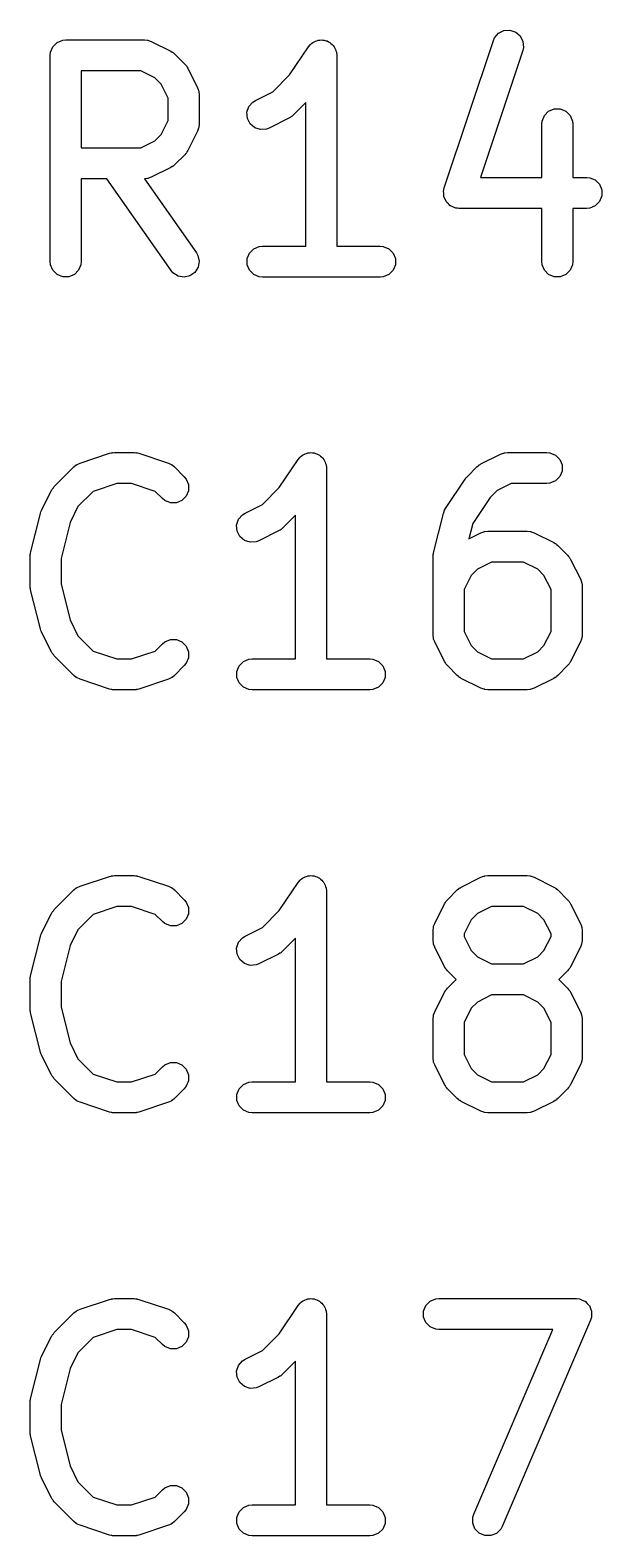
# Model space of a CAD drawing. Extents: x -0.8 to 79.7, y -28.9 to 1.9.
# Drawn here: x 69.91 to 72.68, y -28.03 to -20.73 of the extents above; entities that cross this region are included whole.
import ezdxf

# ---------------------------------------------------------------- set-up
doc = ezdxf.new("R2010")
doc.units = 0
doc.layers.add('BLACK', color=7, linetype='CONTINUOUS')

msp = doc.modelspace()

# ---------------------------------------------------------------- linework, layer by layer
at = {"layer": 'BLACK', "linetype": 'CONTINUOUS'}
for p, q in [((70.023354, -20.813151), (70.044046, -20.792459)), ((70.044046, -20.792459), (70.071082, -20.78126)), ((70.071082, -20.78126), (70.085714, -20.779819)), ((70.085714, -20.779819), (70.466666, -20.779819)), ((70.466666, -20.779819), (70.481298, -20.78126)), ((70.481298, -20.78126), (70.483787, -20.782291)), ((70.483787, -20.782291), (70.486475, -20.782482)), ((70.486475, -20.782482), (70.500207, -20.787737)), ((70.500207, -20.787737), (70.595445, -20.835356)), ((71.27689, -20.797709), (71.282141, -20.792459)), ((71.282141, -20.792459), (71.28893, -20.789646)), ((71.28893, -20.789646), (71.295036, -20.785558)), ((71.295036, -20.785558), (71.302316, -20.784101)), ((71.302316, -20.784101), (71.309177, -20.78126)), ((71.309177, -20.78126), (71.316525, -20.78126)), ((71.316525, -20.78126), (71.32373, -20.779819)), ((71.32373, -20.779819), (71.331014, -20.78126)), ((71.331014, -20.78126), (71.338441, -20.78126)), ((71.338441, -20.78126), (71.345229, -20.784072)), ((71.345229, -20.784072), (71.352438, -20.785498)), ((71.352438, -20.785498), (71.358617, -20.789617)), ((71.358617, -20.789617), (71.365477, -20.792459)), ((71.365477, -20.792459), (71.37067, -20.797652)), ((71.919325, -21.497768), (72.15742, -20.783483)), ((72.15742, -20.783483), (72.163414, -20.770058)), ((72.163414, -20.770058), (72.182588, -20.747951)), ((72.182588, -20.747951), (72.208761, -20.734864)), ((72.208761, -20.734864), (72.237951, -20.732789)), ((72.237951, -20.732789), (72.265713, -20.742043)), ((72.265713, -20.742043), (72.287821, -20.761217)), ((72.287821, -20.761217), (72.300907, -20.787391)), ((72.300907, -20.787391), (72.302982, -20.816581)), ((70.010714, -20.854819), (70.012155, -20.840187)), ((70.010714, -21.854819), (70.010714, -20.854819)), ((70.012155, -20.840187), (70.023354, -20.813151)), ((70.595445, -20.835356), (70.601744, -20.83932)), ((70.601744, -20.83932), (70.603572, -20.840078)), ((70.603572, -20.840078), (70.605628, -20.841766)), ((70.605628, -20.841766), (70.607888, -20.843188)), ((70.607888, -20.843188), (70.609187, -20.844686)), ((70.609187, -20.844686), (70.614937, -20.849405)), ((70.614937, -20.849405), (70.662556, -20.897024)), ((71.170285, -20.949896), (71.261405, -20.813216)), ((71.261405, -20.813216), (71.261439, -20.813173)), ((71.261439, -20.813173), (71.261449, -20.813151)), ((71.261449, -20.813151), (71.2615, -20.813099)), ((71.2615, -20.813099), (71.270721, -20.801841)), ((71.270721, -20.801841), (71.27689, -20.797709)), ((71.37067, -20.797652), (71.376787, -20.80173)), ((71.376787, -20.80173), (71.38092, -20.807902)), ((71.38092, -20.807902), (71.386169, -20.813151)), ((71.386169, -20.813151), (71.38898, -20.819938)), ((71.38898, -20.819938), (71.39307, -20.826045)), ((71.39307, -20.826045), (71.394526, -20.833326)), ((71.394526, -20.833326), (71.397368, -20.840187)), ((71.397368, -20.840187), (71.398793, -20.854663)), ((71.398793, -20.854663), (71.398809, -20.85474)), ((71.398809, -20.85474), (71.398803, -20.854766)), ((71.398803, -20.854766), (71.398809, -20.854819)), ((71.398809, -20.854819), (71.398809, -21.779819)), ((72.299722, -20.830918), (72.094533, -21.446485)), ((72.302982, -20.816581), (72.299722, -20.830918)), ((70.448961, -20.929819), (70.160714, -20.929819)), ((70.160714, -20.929819), (70.160714, -21.303628)), ((70.517477, -20.964077), (70.448961, -20.929819)), ((70.662556, -20.897024), (70.667274, -20.902773)), ((70.667274, -20.902773), (70.668773, -20.904073)), ((70.668773, -20.904073), (70.670194, -20.906332)), ((70.670194, -20.906332), (70.671883, -20.908389)), ((70.671883, -20.908389), (70.67264, -20.910216)), ((70.67264, -20.910216), (70.676605, -20.916516)), ((70.676605, -20.916516), (70.724224, -21.011754)), ((70.547884, -20.994484), (70.517477, -20.964077)), ((70.582142, -21.063), (70.547884, -20.994484)), ((70.724224, -21.011754), (70.729479, -21.025485)), ((71.088906, -21.031275), (71.170285, -20.949896)), ((70.582142, -21.170447), (70.582142, -21.063)), ((70.729479, -21.025485), (70.72967, -21.028174)), ((70.72967, -21.028174), (70.730701, -21.030663)), ((70.730701, -21.030663), (70.732142, -21.045295)), ((70.732142, -21.045295), (70.732142, -21.188152)), ((70.972938, -21.103391), (70.992111, -21.081283)), ((70.992111, -21.081283), (71.004554, -21.073451)), ((71.004554, -21.073451), (71.088906, -21.031275)), ((71.248809, -21.083504), (71.186366, -21.145947)), ((71.248809, -21.779819), (71.248809, -21.083504)), ((70.963684, -21.131152), (70.972938, -21.103391)), ((70.965758, -21.160342), (70.963684, -21.131152)), ((70.978845, -21.186517), (70.965758, -21.160342)), ((71.166874, -21.159996), (71.071636, -21.207615)), ((71.173173, -21.156031), (71.166874, -21.159996)), ((71.175001, -21.155274), (71.173173, -21.156031)), ((71.177057, -21.153585), (71.175001, -21.155274)), ((71.179317, -21.152164), (71.177057, -21.153585)), ((71.180616, -21.150665), (71.179317, -21.152164)), ((71.186366, -21.145947), (71.180616, -21.150665)), ((72.393107, -21.17352), (72.404306, -21.146484)), ((72.404306, -21.146484), (72.424998, -21.125792)), ((72.424998, -21.125792), (72.452034, -21.114593)), ((72.452034, -21.114593), (72.481298, -21.114593)), ((72.481298, -21.114593), (72.508334, -21.125792)), ((72.508334, -21.125792), (72.529026, -21.146484)), ((72.529026, -21.146484), (72.540225, -21.17352)), ((70.547884, -21.238963), (70.582142, -21.170447)), ((70.724224, -21.221693), (70.676605, -21.316931)), ((70.729479, -21.207962), (70.724224, -21.221693)), ((70.72967, -21.205272), (70.729479, -21.207962)), ((70.730701, -21.202784), (70.72967, -21.205272)), ((70.732142, -21.188152), (70.730701, -21.202784)), ((71.000953, -21.20569), (70.978845, -21.186517)), ((71.028714, -21.214944), (71.000953, -21.20569)), ((71.057904, -21.21287), (71.028714, -21.214944)), ((71.071636, -21.207615), (71.057904, -21.21287)), ((72.391666, -21.188152), (72.393107, -21.17352)), ((72.391666, -21.446485), (72.391666, -21.188152)), ((72.540225, -21.17352), (72.541666, -21.188152)), ((72.541666, -21.188152), (72.541666, -21.446485)), ((70.160714, -21.303628), (70.448961, -21.303628)), ((70.448961, -21.303628), (70.517477, -21.26937)), ((70.517477, -21.26937), (70.547884, -21.238963)), ((70.662556, -21.336423), (70.614937, -21.384042)), ((70.667274, -21.330673), (70.662556, -21.336423)), ((70.668773, -21.329374), (70.667274, -21.330673)), ((70.670194, -21.327114), (70.668773, -21.329374)), ((70.671883, -21.325058), (70.670194, -21.327114)), ((70.67264, -21.32323), (70.671883, -21.325058)), ((70.676605, -21.316931), (70.67264, -21.32323)), ((70.481298, -21.452187), (70.467781, -21.453518)), ((70.483787, -21.451155), (70.481298, -21.452187)), ((70.486475, -21.450965), (70.483787, -21.451155)), ((70.500207, -21.44571), (70.486475, -21.450965)), ((70.595445, -21.398091), (70.500207, -21.44571)), ((70.601744, -21.394126), (70.595445, -21.398091)), ((70.603572, -21.393369), (70.601744, -21.394126)), ((70.605628, -21.39168), (70.603572, -21.393369)), ((70.607888, -21.390259), (70.605628, -21.39168)), ((70.609187, -21.38876), (70.607888, -21.390259)), ((70.614937, -21.384042), (70.609187, -21.38876)), ((72.094533, -21.446485), (72.391666, -21.446485)), ((72.541666, -21.446485), (72.609523, -21.446485)), ((72.609523, -21.446485), (72.624155, -21.447926)), ((72.624155, -21.447926), (72.651191, -21.459125)), ((70.28476, -21.453628), (70.160714, -21.453628)), ((70.160714, -21.453628), (70.160714, -21.854819)), ((70.5957, -21.897829), (70.28476, -21.453628)), ((70.467781, -21.453518), (70.718585, -21.81181)), ((71.916065, -21.512105), (71.916917, -21.508358)), ((71.916917, -21.52409), (71.916065, -21.512105)), ((71.916917, -21.506853), (71.917675, -21.505021)), ((71.916917, -21.508358), (71.916917, -21.506853)), ((71.916917, -21.536117), (71.916917, -21.52409)), ((71.917675, -21.505021), (71.919325, -21.497768)), ((72.651191, -21.459125), (72.671883, -21.479817)), ((72.671883, -21.479817), (72.683082, -21.506853)), ((72.683082, -21.506853), (72.683082, -21.536117)), ((71.917949, -21.538608), (71.916917, -21.536117)), ((71.91814, -21.541295), (71.917949, -21.538608)), ((71.923514, -21.552044), (71.91814, -21.541295)), ((71.928116, -21.563153), (71.923514, -21.552044)), ((71.930021, -21.565058), (71.928116, -21.563153)), ((71.931226, -21.567468), (71.930021, -21.565058)), ((71.940308, -21.575345), (71.931226, -21.567468)), ((71.948808, -21.583845), (71.940308, -21.575345)), ((71.951296, -21.584875), (71.948808, -21.583845)), ((71.953333, -21.586642), (71.951296, -21.584875)), ((71.964736, -21.590443), (71.953333, -21.586642)), ((71.975844, -21.595044), (71.964736, -21.590443)), ((71.97967, -21.59542), (71.975844, -21.595044)), ((71.981096, -21.595896), (71.97967, -21.59542)), ((71.98307, -21.595755), (71.981096, -21.595896)), ((71.990476, -21.596485), (71.98307, -21.595755)), ((72.391666, -21.596485), (71.990476, -21.596485)), ((72.391666, -21.854819), (72.391666, -21.596485)), ((72.609523, -21.596485), (72.541666, -21.596485)), ((72.541666, -21.596485), (72.541666, -21.854819)), ((72.624155, -21.595044), (72.609523, -21.596485)), ((72.651191, -21.583845), (72.624155, -21.595044)), ((72.671883, -21.563153), (72.651191, -21.583845)), ((72.683082, -21.536117), (72.671883, -21.563153)), ((70.718585, -21.81181), (70.725795, -21.824623)), ((70.964536, -21.840187), (70.975735, -21.813151)), ((70.975735, -21.813151), (70.996427, -21.792459)), ((70.996427, -21.792459), (71.023463, -21.78126)), ((71.023463, -21.78126), (71.038095, -21.779819)), ((71.038095, -21.779819), (71.248809, -21.779819)), ((71.398809, -21.779819), (71.609523, -21.779819)), ((71.609523, -21.779819), (71.624155, -21.78126)), ((71.624155, -21.78126), (71.651191, -21.792459)), ((71.651191, -21.792459), (71.671883, -21.813151)), ((71.671883, -21.813151), (71.683082, -21.840187)), ((70.012155, -21.869451), (70.010714, -21.854819)), ((70.023354, -21.896487), (70.012155, -21.869451)), ((70.159273, -21.869451), (70.148074, -21.896487)), ((70.160714, -21.854819), (70.159273, -21.869451)), ((70.727039, -21.882012), (70.711312, -21.90669)), ((70.725795, -21.824623), (70.732124, -21.853194)), ((70.732124, -21.853194), (70.727039, -21.882012)), ((70.964536, -21.869451), (70.964536, -21.840187)), ((70.975735, -21.896487), (70.964536, -21.869451)), ((71.683082, -21.869451), (71.671883, -21.896487)), ((71.683082, -21.840187), (71.683082, -21.869451)), ((72.393107, -21.869451), (72.391666, -21.854819)), ((72.404306, -21.896487), (72.393107, -21.869451)), ((72.540225, -21.869451), (72.529026, -21.896487)), ((72.541666, -21.854819), (72.540225, -21.869451)), ((70.044046, -21.917179), (70.023354, -21.896487)), ((70.071082, -21.928378), (70.044046, -21.917179)), ((70.100346, -21.928378), (70.071082, -21.928378)), ((70.127382, -21.917179), (70.100346, -21.928378)), ((70.148074, -21.896487), (70.127382, -21.917179)), ((70.605271, -21.908989), (70.5957, -21.897829)), ((70.62995, -21.924716), (70.605271, -21.908989)), ((70.658767, -21.929802), (70.62995, -21.924716)), ((70.687338, -21.923472), (70.658767, -21.929802)), ((70.711312, -21.90669), (70.687338, -21.923472)), ((70.996427, -21.917179), (70.975735, -21.896487)), ((71.023463, -21.928378), (70.996427, -21.917179)), ((71.038095, -21.929819), (71.023463, -21.928378)), ((71.609523, -21.929819), (71.038095, -21.929819)), ((71.624155, -21.928378), (71.609523, -21.929819)), ((71.651191, -21.917179), (71.624155, -21.928378)), ((71.671883, -21.896487), (71.651191, -21.917179)), ((72.424998, -21.917179), (72.404306, -21.896487)), ((72.452034, -21.928378), (72.424998, -21.917179)), ((72.481298, -21.928378), (72.452034, -21.928378)), ((72.508334, -21.917179), (72.481298, -21.928378)), ((72.529026, -21.896487), (72.508334, -21.917179)), ((70.136903, -22.840077), (70.139393, -22.839045)), ((70.139393, -22.839045), (70.141428, -22.837281)), ((70.141428, -22.837281), (70.154854, -22.831287)), ((70.154854, -22.831287), (70.29771, -22.783668)), ((70.29771, -22.783668), (70.304965, -22.782018)), ((70.304965, -22.782018), (70.306796, -22.78126)), ((70.306796, -22.78126), (70.309449, -22.780998)), ((70.309449, -22.780998), (70.312047, -22.780408)), ((70.312047, -22.780408), (70.314021, -22.780548)), ((70.314021, -22.780548), (70.321428, -22.779819)), ((70.321428, -22.779819), (70.416666, -22.779819)), ((70.416666, -22.779819), (70.424071, -22.780548)), ((70.424071, -22.780548), (70.426046, -22.780408)), ((70.426046, -22.780408), (70.428643, -22.780998)), ((70.428643, -22.780998), (70.431298, -22.78126)), ((70.431298, -22.78126), (70.433129, -22.782018)), ((70.433129, -22.782018), (70.440383, -22.783668)), ((70.440383, -22.783668), (70.58324, -22.831287)), ((70.58324, -22.831287), (70.596665, -22.837281)), ((70.596665, -22.837281), (70.5987, -22.839046)), ((70.5987, -22.839046), (70.601191, -22.840078)), ((71.120285, -22.949896), (71.211405, -22.813216)), ((71.211405, -22.813216), (71.211439, -22.813173)), ((71.211439, -22.813173), (71.211449, -22.813151)), ((71.211449, -22.813151), (71.2115, -22.813099)), ((71.2115, -22.813099), (71.220721, -22.801841)), ((71.220721, -22.801841), (71.22689, -22.797709)), ((71.22689, -22.797709), (71.232141, -22.792459)), ((71.232141, -22.792459), (71.23893, -22.789646)), ((71.23893, -22.789646), (71.245036, -22.785558)), ((71.245036, -22.785558), (71.252316, -22.784101)), ((71.252316, -22.784101), (71.259177, -22.78126)), ((71.259177, -22.78126), (71.266525, -22.78126)), ((71.266525, -22.78126), (71.27373, -22.779819)), ((71.27373, -22.779819), (71.281014, -22.78126)), ((71.281014, -22.78126), (71.288441, -22.78126)), ((71.288441, -22.78126), (71.295229, -22.784072)), ((71.295229, -22.784072), (71.302438, -22.785498)), ((71.302438, -22.785498), (71.308617, -22.789617)), ((71.308617, -22.789617), (71.315477, -22.792459)), ((71.315477, -22.792459), (71.32067, -22.797652)), ((71.32067, -22.797652), (71.326787, -22.80173)), ((71.326787, -22.80173), (71.33092, -22.807902)), ((71.33092, -22.807902), (71.336169, -22.813151)), ((71.336169, -22.813151), (71.33898, -22.819938)), ((71.33898, -22.819938), (71.34307, -22.826045)), ((71.34307, -22.826045), (71.344526, -22.833326)), ((71.344526, -22.833326), (71.347368, -22.840187)), ((72.089284, -22.840078), (72.091111, -22.83932)), ((72.091111, -22.83932), (72.097411, -22.835356)), ((72.097411, -22.835356), (72.192649, -22.787737)), ((72.192649, -22.787737), (72.20638, -22.782482)), ((72.20638, -22.782482), (72.209069, -22.78229)), ((72.209069, -22.78229), (72.211558, -22.78126)), ((72.211558, -22.78126), (72.22619, -22.779819)), ((72.22619, -22.779819), (72.416666, -22.779819)), ((72.416666, -22.779819), (72.431298, -22.78126)), ((72.431298, -22.78126), (72.458334, -22.792459)), ((72.458334, -22.792459), (72.479026, -22.813151)), ((72.479026, -22.813151), (72.490225, -22.840187)), ((70.0303, -22.944643), (70.125538, -22.849405)), ((70.125538, -22.849405), (70.136903, -22.840077)), ((70.601191, -22.840078), (70.612556, -22.849405)), ((70.612556, -22.849405), (70.660175, -22.897024)), ((70.660175, -22.897024), (70.669502, -22.908389)), ((70.669502, -22.908389), (70.680701, -22.935425)), ((71.347368, -22.840187), (71.348793, -22.854663)), ((71.348793, -22.854663), (71.348809, -22.85474)), ((71.348809, -22.85474), (71.348803, -22.854766)), ((71.348803, -22.854766), (71.348809, -22.854819)), ((71.348809, -22.854819), (71.348809, -23.779819)), ((71.925691, -23.051311), (72.020929, -22.908454)), ((72.020929, -22.908454), (72.020963, -22.908411)), ((72.020963, -22.908411), (72.020973, -22.908389)), ((72.020973, -22.908389), (72.025461, -22.90292)), ((72.025461, -22.90292), (72.030245, -22.897079)), ((72.030245, -22.897079), (72.030266, -22.897064)), ((72.030266, -22.897064), (72.0303, -22.897024)), ((72.0303, -22.897024), (72.077919, -22.849405)), ((72.077919, -22.849405), (72.083668, -22.844686)), ((72.083668, -22.844686), (72.084968, -22.843188)), ((72.084968, -22.843188), (72.087227, -22.841766)), ((72.087227, -22.841766), (72.089284, -22.840078)), ((72.479026, -22.896487), (72.458334, -22.917179)), ((72.490225, -22.869451), (72.479026, -22.896487)), ((72.490225, -22.840187), (72.490225, -22.869451)), ((69.968632, -23.059373), (70.016251, -22.964135)), ((70.016251, -22.964135), (70.020215, -22.957835)), ((70.020215, -22.957835), (70.020973, -22.956008)), ((70.020973, -22.956008), (70.022661, -22.953951)), ((70.022661, -22.953951), (70.024083, -22.951692)), ((70.024083, -22.951692), (70.025581, -22.950392)), ((70.025581, -22.950392), (70.0303, -22.944643)), ((70.219085, -22.96799), (70.144972, -23.042103)), ((70.333598, -22.929819), (70.219085, -22.96799)), ((70.404496, -22.929819), (70.333598, -22.929819)), ((70.519009, -22.96799), (70.404496, -22.929819)), ((70.554109, -23.00309), (70.519009, -22.96799)), ((70.680701, -22.964688), (70.669502, -22.991724)), ((70.680701, -22.935425), (70.680701, -22.964688)), ((71.038906, -23.031275), (71.120285, -22.949896)), ((72.175379, -22.964077), (72.141617, -22.997838)), ((72.243895, -22.929819), (72.175379, -22.964077)), ((72.416666, -22.929819), (72.243895, -22.929819)), ((72.431298, -22.928378), (72.416666, -22.929819)), ((72.458334, -22.917179), (72.431298, -22.928378)), ((70.144972, -23.042103), (70.106478, -23.11909)), ((70.565474, -23.012417), (70.554109, -23.00309)), ((70.59251, -23.023616), (70.565474, -23.012417)), ((70.621773, -23.023616), (70.59251, -23.023616)), ((70.648809, -23.012417), (70.621773, -23.023616)), ((70.669502, -22.991724), (70.648809, -23.012417)), ((70.954554, -23.073451), (71.038906, -23.031275)), ((71.921384, -23.059389), (71.925691, -23.051311)), ((72.141617, -22.997838), (72.057705, -23.123707)), ((69.915334, -23.2652), (69.962953, -23.074724)), ((69.962953, -23.074724), (69.963338, -23.073644)), ((69.963338, -23.073644), (69.963377, -23.073105)), ((69.963377, -23.073105), (69.965714, -23.066997)), ((69.965714, -23.066997), (69.9679, -23.060878)), ((69.9679, -23.060878), (69.968222, -23.060442)), ((69.968222, -23.060442), (69.968632, -23.059373)), ((70.106478, -23.11909), (70.063095, -23.292624)), ((70.913684, -23.131152), (70.922938, -23.103391)), ((70.915758, -23.160342), (70.913684, -23.131152)), ((70.922938, -23.103391), (70.942111, -23.081283)), ((70.942111, -23.081283), (70.954554, -23.073451)), ((71.198809, -23.083504), (71.136366, -23.145947)), ((71.198809, -23.779819), (71.198809, -23.083504)), ((71.867715, -23.2652), (71.915334, -23.074724)), ((71.915334, -23.074724), (71.918414, -23.066101)), ((71.918414, -23.066101), (71.918774, -23.064285)), ((71.918774, -23.064285), (71.919652, -23.062637)), ((71.919652, -23.062637), (71.920281, -23.060878)), ((71.920281, -23.060878), (71.921384, -23.059389)), ((72.057705, -23.123707), (72.039181, -23.197804)), ((70.928845, -23.186517), (70.915758, -23.160342)), ((70.950953, -23.20569), (70.928845, -23.186517)), ((71.116874, -23.159996), (71.021636, -23.207615)), ((71.123173, -23.156031), (71.116874, -23.159996)), ((71.125001, -23.155274), (71.123173, -23.156031)), ((71.127057, -23.153585), (71.125001, -23.155274)), ((71.129317, -23.152164), (71.127057, -23.153585)), ((71.130616, -23.150665), (71.129317, -23.152164)), ((71.136366, -23.145947), (71.130616, -23.150665)), ((72.039181, -23.197804), (72.097411, -23.168689)), ((72.097411, -23.168689), (72.111142, -23.163434)), ((72.111142, -23.163434), (72.113831, -23.163242)), ((72.113831, -23.163242), (72.11632, -23.162212)), ((72.11632, -23.162212), (72.130952, -23.160771)), ((72.130952, -23.160771), (72.321428, -23.160771)), ((72.321428, -23.160771), (72.33606, -23.162212)), ((72.33606, -23.162212), (72.338549, -23.163243)), ((72.338549, -23.163243), (72.341237, -23.163434)), ((72.341237, -23.163434), (72.354969, -23.168689)), ((72.354969, -23.168689), (72.450207, -23.216308)), ((69.913184, -23.279744), (69.913993, -23.27427)), ((69.913993, -23.27427), (69.914536, -23.268758)), ((69.914536, -23.268758), (69.914958, -23.267736)), ((69.914958, -23.267736), (69.915334, -23.2652)), ((70.978714, -23.214944), (70.950953, -23.20569)), ((71.007904, -23.21287), (70.978714, -23.214944)), ((71.021636, -23.207615), (71.007904, -23.21287)), ((71.865565, -23.279744), (71.866374, -23.27427)), ((71.866374, -23.27427), (71.866917, -23.268758)), ((71.866917, -23.268758), (71.867339, -23.267736)), ((71.867339, -23.267736), (71.867715, -23.2652)), ((72.450207, -23.216308), (72.456506, -23.220272)), ((72.456506, -23.220272), (72.458334, -23.22103)), ((72.458334, -23.22103), (72.46039, -23.222718)), ((72.46039, -23.222718), (72.46265, -23.22414)), ((72.46265, -23.22414), (72.463949, -23.225638)), ((72.463949, -23.225638), (72.469699, -23.230357)), ((72.469699, -23.230357), (72.517318, -23.277976)), ((69.913095, -23.28339), (69.913346, -23.280836)), ((69.913095, -23.426247), (69.913095, -23.28339)), ((69.913346, -23.280836), (69.913184, -23.279744)), ((70.063095, -23.292624), (70.063095, -23.417013)), ((71.865476, -23.28339), (71.865727, -23.280836)), ((71.865476, -23.664342), (71.865476, -23.28339)), ((71.865727, -23.280836), (71.865565, -23.279744)), ((72.080141, -23.345029), (72.049734, -23.375436)), ((72.148657, -23.310771), (72.080141, -23.345029)), ((72.303723, -23.310771), (72.148657, -23.310771)), ((72.372239, -23.345029), (72.303723, -23.310771)), ((72.402646, -23.375436), (72.372239, -23.345029)), ((72.517318, -23.277976), (72.522036, -23.283725)), ((72.522036, -23.283725), (72.523535, -23.285025)), ((72.523535, -23.285025), (72.524956, -23.287284)), ((72.524956, -23.287284), (72.526645, -23.289341)), ((72.526645, -23.289341), (72.527402, -23.291168)), ((72.527402, -23.291168), (72.531367, -23.297468)), ((72.531367, -23.297468), (72.578986, -23.392706)), ((70.063095, -23.417013), (70.106478, -23.590547)), ((72.049734, -23.375436), (72.015476, -23.443952)), ((72.436904, -23.443952), (72.402646, -23.375436)), ((72.578986, -23.392706), (72.584241, -23.406437)), ((72.584241, -23.406437), (72.584432, -23.409126)), ((72.584432, -23.409126), (72.585463, -23.411615)), ((72.585463, -23.411615), (72.586904, -23.426247)), ((69.913346, -23.4288), (69.913095, -23.426247)), ((69.913184, -23.429893), (69.913346, -23.4288)), ((69.913993, -23.435366), (69.913184, -23.429893)), ((69.914536, -23.440879), (69.913993, -23.435366)), ((69.914958, -23.4419), (69.914536, -23.440879)), ((69.915334, -23.444437), (69.914958, -23.4419)), ((69.962953, -23.634913), (69.915334, -23.444437)), ((72.015476, -23.443952), (72.015476, -23.646637)), ((72.436904, -23.646637), (72.436904, -23.443952)), ((72.586904, -23.426247), (72.586904, -23.664342)), ((69.963338, -23.635992), (69.962953, -23.634913)), ((69.963377, -23.636532), (69.963338, -23.635992)), ((69.965704, -23.642613), (69.963377, -23.636532)), ((70.106478, -23.590547), (70.144972, -23.667534)), ((69.9679, -23.648759), (69.965704, -23.642613)), ((69.968222, -23.649194), (69.9679, -23.648759)), ((69.968632, -23.650264), (69.968222, -23.649194)), ((70.016251, -23.745502), (69.968632, -23.650264)), ((70.144972, -23.667534), (70.219085, -23.741648)), ((70.519009, -23.741647), (70.554108, -23.706548)), ((70.554108, -23.706548), (70.565474, -23.69722)), ((70.565474, -23.69722), (70.59251, -23.686021)), ((70.59251, -23.686021), (70.621773, -23.686021)), ((70.621773, -23.686021), (70.648809, -23.697219)), ((70.648809, -23.697219), (70.669502, -23.717912)), ((71.866917, -23.678974), (71.865476, -23.664342)), ((71.867948, -23.681463), (71.866917, -23.678974)), ((71.868139, -23.684151), (71.867948, -23.681463)), ((71.873394, -23.697883), (71.868139, -23.684151)), ((71.921013, -23.793121), (71.873394, -23.697883)), ((72.015476, -23.646637), (72.049734, -23.715153)), ((72.049734, -23.715153), (72.080141, -23.745561)), ((72.372238, -23.745561), (72.402645, -23.715153)), ((72.402645, -23.715153), (72.436904, -23.646637)), ((72.578986, -23.697883), (72.531367, -23.793121)), ((72.584241, -23.684152), (72.578986, -23.697883)), ((72.584432, -23.681462), (72.584241, -23.684152)), ((72.585463, -23.678974), (72.584432, -23.681462)), ((72.586904, -23.664342), (72.585463, -23.678974)), ((70.020214, -23.751798), (70.016251, -23.745502)), ((70.020972, -23.753628), (70.020214, -23.751798)), ((70.022661, -23.755686), (70.020972, -23.753628)), ((70.024083, -23.757945), (70.022661, -23.755686)), ((70.025581, -23.759244), (70.024083, -23.757945)), ((70.0303, -23.764994), (70.025581, -23.759244)), ((70.125538, -23.860233), (70.0303, -23.764994)), ((70.219085, -23.741648), (70.333598, -23.779819)), ((70.333598, -23.779819), (70.404496, -23.779819)), ((70.404496, -23.779819), (70.519009, -23.741647)), ((70.669502, -23.717912), (70.680701, -23.744948)), ((70.680701, -23.774211), (70.669503, -23.801247)), ((70.680701, -23.744948), (70.680701, -23.774211)), ((70.946427, -23.792459), (70.973463, -23.78126)), ((70.973463, -23.78126), (70.988095, -23.779819)), ((70.988095, -23.779819), (71.198809, -23.779819)), ((71.348809, -23.779819), (71.559523, -23.779819)), ((71.559523, -23.779819), (71.574155, -23.78126)), ((71.574155, -23.78126), (71.601191, -23.792459)), ((72.080141, -23.745561), (72.148657, -23.779819)), ((72.148657, -23.779819), (72.303723, -23.779819)), ((72.303723, -23.779819), (72.372238, -23.745561)), ((70.136903, -23.869561), (70.125538, -23.860233)), ((70.612557, -23.860232), (70.601191, -23.86956)), ((70.660175, -23.812613), (70.612557, -23.860232)), ((70.669503, -23.801247), (70.660175, -23.812613)), ((70.914536, -23.840187), (70.925735, -23.813151)), ((70.914536, -23.869451), (70.914536, -23.840187)), ((70.925735, -23.813151), (70.946427, -23.792459)), ((71.601191, -23.792459), (71.621883, -23.813151)), ((71.621883, -23.813151), (71.633082, -23.840187)), ((71.633082, -23.840187), (71.633082, -23.869451)), ((71.924976, -23.799417), (71.921013, -23.793121)), ((71.925734, -23.801247), (71.924976, -23.799417)), ((71.927423, -23.803305), (71.925734, -23.801247)), ((71.928845, -23.805564), (71.927423, -23.803305)), ((71.930343, -23.806863), (71.928845, -23.805564)), ((71.935061, -23.812612), (71.930343, -23.806863)), ((71.98268, -23.860232), (71.935061, -23.812612)), ((71.988429, -23.86495), (71.98268, -23.860232)), ((72.4697, -23.860232), (72.46395, -23.86495)), ((72.517318, -23.812613), (72.4697, -23.860232)), ((72.522036, -23.806863), (72.517318, -23.812613)), ((72.523535, -23.805564), (72.522036, -23.806863)), ((72.524956, -23.803305), (72.523535, -23.805564)), ((72.526646, -23.801247), (72.524956, -23.803305)), ((72.527403, -23.799417), (72.526646, -23.801247)), ((72.531367, -23.793121), (72.527403, -23.799417)), ((70.139393, -23.870592), (70.136903, -23.869561)), ((70.141428, -23.872357), (70.139393, -23.870592)), ((70.154854, -23.878351), (70.141428, -23.872357)), ((70.29771, -23.92597), (70.154854, -23.878351)), ((70.304965, -23.927619), (70.29771, -23.92597)), ((70.306796, -23.928378), (70.304965, -23.927619)), ((70.309449, -23.928639), (70.306796, -23.928378)), ((70.312047, -23.92923), (70.309449, -23.928639)), ((70.314021, -23.929089), (70.312047, -23.92923)), ((70.321428, -23.929819), (70.314021, -23.929089)), ((70.416666, -23.929819), (70.321428, -23.929819)), ((70.424071, -23.929089), (70.416666, -23.929819)), ((70.426046, -23.92923), (70.424071, -23.929089)), ((70.428643, -23.928639), (70.426046, -23.92923)), ((70.431298, -23.928378), (70.428643, -23.928639)), ((70.433129, -23.927619), (70.431298, -23.928378)), ((70.440383, -23.92597), (70.433129, -23.927619)), ((70.58324, -23.878351), (70.440383, -23.92597)), ((70.596665, -23.872357), (70.58324, -23.878351)), ((70.5987, -23.870591), (70.596665, -23.872357)), ((70.601191, -23.86956), (70.5987, -23.870591)), ((70.925735, -23.896487), (70.914536, -23.869451)), ((70.946427, -23.917179), (70.925735, -23.896487)), ((70.973463, -23.928378), (70.946427, -23.917179)), ((70.988095, -23.929819), (70.973463, -23.928378)), ((71.559523, -23.929819), (70.988095, -23.929819)), ((71.574155, -23.928378), (71.559523, -23.929819)), ((71.601191, -23.917179), (71.574155, -23.928378)), ((71.621883, -23.896487), (71.601191, -23.917179)), ((71.633082, -23.869451), (71.621883, -23.896487)), ((71.98973, -23.86645), (71.988429, -23.86495)), ((71.991989, -23.867872), (71.98973, -23.86645)), ((71.994046, -23.86956), (71.991989, -23.867872)), ((71.995873, -23.870317), (71.994046, -23.86956)), ((72.002173, -23.874282), (71.995873, -23.870317)), ((72.097411, -23.921901), (72.002173, -23.874282)), ((72.111142, -23.927156), (72.097411, -23.921901)), ((72.113831, -23.927347), (72.111142, -23.927156)), ((72.11632, -23.928378), (72.113831, -23.927347)), ((72.130952, -23.929819), (72.11632, -23.928378)), ((72.321428, -23.929819), (72.130952, -23.929819)), ((72.33606, -23.928378), (72.321428, -23.929819)), ((72.338549, -23.927346), (72.33606, -23.928378)), ((72.341237, -23.927156), (72.338549, -23.927346)), ((72.354969, -23.921901), (72.341237, -23.927156)), ((72.450207, -23.874282), (72.354969, -23.921901)), ((72.456506, -23.870317), (72.450207, -23.874282)), ((72.458334, -23.86956), (72.456506, -23.870317)), ((72.46039, -23.867872), (72.458334, -23.86956)), ((72.46265, -23.86645), (72.46039, -23.867872)), ((72.46395, -23.86495), (72.46265, -23.86645)), ((70.141428, -24.887281), (70.154854, -24.881287)), ((70.154854, -24.881287), (70.29771, -24.833668)), ((70.29771, -24.833668), (70.304965, -24.832018)), ((70.304965, -24.832018), (70.306796, -24.83126)), ((70.306796, -24.83126), (70.309449, -24.830998)), ((70.309449, -24.830998), (70.312047, -24.830408)), ((70.312047, -24.830408), (70.314021, -24.830548)), ((70.314021, -24.830548), (70.321428, -24.829819)), ((70.321428, -24.829819), (70.416666, -24.829819)), ((70.416666, -24.829819), (70.424071, -24.830548)), ((70.424071, -24.830548), (70.426046, -24.830408)), ((70.426046, -24.830408), (70.428643, -24.830998)), ((70.428643, -24.830998), (70.431298, -24.83126)), ((70.431298, -24.83126), (70.433129, -24.832018)), ((70.433129, -24.832018), (70.440383, -24.833668)), ((70.440383, -24.833668), (70.58324, -24.881287)), ((70.58324, -24.881287), (70.596665, -24.887281)), ((71.120285, -24.999896), (71.211405, -24.863216)), ((71.211405, -24.863216), (71.211439, -24.863173)), ((71.211439, -24.863173), (71.211449, -24.863151)), ((71.211449, -24.863151), (71.2115, -24.863099)), ((71.2115, -24.863099), (71.220721, -24.851841)), ((71.220721, -24.851841), (71.22689, -24.847709)), ((71.22689, -24.847709), (71.232141, -24.842459)), ((71.232141, -24.842459), (71.23893, -24.839646)), ((71.23893, -24.839646), (71.245036, -24.835558)), ((71.245036, -24.835558), (71.252316, -24.834101)), ((71.252316, -24.834101), (71.259177, -24.83126)), ((71.259177, -24.83126), (71.266525, -24.83126)), ((71.266525, -24.83126), (71.27373, -24.829819)), ((71.27373, -24.829819), (71.281014, -24.83126)), ((71.281014, -24.83126), (71.288441, -24.83126)), ((71.288441, -24.83126), (71.295229, -24.834072)), ((71.295229, -24.834072), (71.302438, -24.835498)), ((71.302438, -24.835498), (71.308617, -24.839617)), ((71.308617, -24.839617), (71.315477, -24.842459)), ((71.315477, -24.842459), (71.32067, -24.847652)), ((71.32067, -24.847652), (71.326787, -24.85173)), ((71.326787, -24.85173), (71.33092, -24.857902)), ((71.33092, -24.857902), (71.336169, -24.863151)), ((71.336169, -24.863151), (71.33898, -24.869938)), ((71.33898, -24.869938), (71.34307, -24.876045)), ((71.34307, -24.876045), (71.344526, -24.883326)), ((72.002173, -24.885356), (72.097411, -24.837737)), ((72.097411, -24.837737), (72.111142, -24.832482)), ((72.111142, -24.832482), (72.113831, -24.83229)), ((72.113831, -24.83229), (72.11632, -24.83126)), ((72.11632, -24.83126), (72.130952, -24.829819)), ((72.130952, -24.829819), (72.321428, -24.829819)), ((72.321428, -24.829819), (72.33606, -24.83126)), ((72.33606, -24.83126), (72.338549, -24.832291)), ((72.338549, -24.832291), (72.341237, -24.832482)), ((72.341237, -24.832482), (72.354969, -24.837737)), ((72.354969, -24.837737), (72.450207, -24.885356)), ((70.0303, -24.994643), (70.125538, -24.899405)), ((70.125538, -24.899405), (70.136903, -24.890077)), ((70.136903, -24.890077), (70.139393, -24.889045)), ((70.139393, -24.889045), (70.141428, -24.887281)), ((70.596665, -24.887281), (70.5987, -24.889046)), ((70.5987, -24.889046), (70.601191, -24.890078)), ((70.601191, -24.890078), (70.612556, -24.899405)), ((70.612556, -24.899405), (70.660175, -24.947024)), ((70.660175, -24.947024), (70.669502, -24.958389)), ((71.344526, -24.883326), (71.347368, -24.890187)), ((71.347368, -24.890187), (71.348793, -24.904663)), ((71.348793, -24.904663), (71.348809, -24.90474)), ((71.348809, -24.90474), (71.348803, -24.904766)), ((71.348803, -24.904766), (71.348809, -24.904819)), ((71.348809, -24.904819), (71.348809, -25.829819)), ((71.927423, -24.956332), (71.928845, -24.954073)), ((71.928845, -24.954073), (71.930343, -24.952773)), ((71.930343, -24.952773), (71.935062, -24.947024)), ((71.935062, -24.947024), (71.982681, -24.899405)), ((71.982681, -24.899405), (71.98843, -24.894686)), ((71.98843, -24.894686), (71.98973, -24.893188)), ((71.98973, -24.893188), (71.991989, -24.891766)), ((71.991989, -24.891766), (71.994046, -24.890078)), ((71.994046, -24.890078), (71.995873, -24.88932)), ((71.995873, -24.88932), (72.002173, -24.885356)), ((72.450207, -24.885356), (72.456506, -24.88932)), ((72.456506, -24.88932), (72.458334, -24.890078)), ((72.458334, -24.890078), (72.46039, -24.891766)), ((72.46039, -24.891766), (72.46265, -24.893188)), ((72.46265, -24.893188), (72.463949, -24.894686)), ((72.463949, -24.894686), (72.469699, -24.899405)), ((72.469699, -24.899405), (72.517318, -24.947024)), ((72.517318, -24.947024), (72.522036, -24.952773)), ((72.522036, -24.952773), (72.523535, -24.954073)), ((72.523535, -24.954073), (72.524956, -24.956332)), ((69.968632, -25.109373), (70.016251, -25.014135)), ((70.016251, -25.014135), (70.020215, -25.007835)), ((70.020215, -25.007835), (70.020973, -25.006008)), ((70.020973, -25.006008), (70.022661, -25.003951)), ((70.022661, -25.003951), (70.024083, -25.001692)), ((70.024083, -25.001692), (70.025581, -25.000392)), ((70.025581, -25.000392), (70.0303, -24.994643)), ((70.219085, -25.01799), (70.144972, -25.092103)), ((70.333598, -24.979819), (70.219085, -25.01799)), ((70.404496, -24.979819), (70.333598, -24.979819)), ((70.519009, -25.01799), (70.404496, -24.979819)), ((70.554109, -25.05309), (70.519009, -25.01799)), ((70.669502, -24.958389), (70.680701, -24.985425)), ((70.680701, -25.014688), (70.669502, -25.041724)), ((70.680701, -24.985425), (70.680701, -25.014688)), ((71.038906, -25.081275), (71.120285, -24.999896)), ((71.873394, -25.061754), (71.921013, -24.966516)), ((71.921013, -24.966516), (71.924977, -24.960216)), ((71.924977, -24.960216), (71.925735, -24.958389)), ((71.925735, -24.958389), (71.927423, -24.956332)), ((72.080141, -25.014077), (72.049734, -25.044484)), ((72.148657, -24.979819), (72.080141, -25.014077)), ((72.303723, -24.979819), (72.148657, -24.979819)), ((72.372239, -25.014077), (72.303723, -24.979819)), ((72.402646, -25.044484), (72.372239, -25.014077)), ((72.524956, -24.956332), (72.526645, -24.958389)), ((72.526645, -24.958389), (72.527402, -24.960216)), ((72.527402, -24.960216), (72.531367, -24.966516)), ((72.531367, -24.966516), (72.578986, -25.061754)), ((70.144972, -25.092103), (70.106478, -25.16909)), ((70.565474, -25.062417), (70.554109, -25.05309)), ((70.59251, -25.073616), (70.565474, -25.062417)), ((70.621773, -25.073616), (70.59251, -25.073616)), ((70.648809, -25.062417), (70.621773, -25.073616)), ((70.669502, -25.041724), (70.648809, -25.062417)), ((70.954554, -25.123451), (71.038906, -25.081275)), ((71.865476, -25.095295), (71.866917, -25.080663)), ((71.865476, -25.142914), (71.865476, -25.095295)), ((71.866917, -25.080663), (71.867948, -25.078173)), ((71.867948, -25.078173), (71.868139, -25.075486)), ((71.868139, -25.075486), (71.873394, -25.061754)), ((72.049734, -25.044484), (72.015476, -25.113)), ((72.436904, -25.113), (72.402646, -25.044484)), ((72.578986, -25.061754), (72.584241, -25.075485)), ((72.584241, -25.075485), (72.584432, -25.078174)), ((72.584432, -25.078174), (72.585463, -25.080663)), ((72.585463, -25.080663), (72.586904, -25.095295)), ((72.586904, -25.095295), (72.586904, -25.142914)), ((69.915334, -25.3152), (69.962953, -25.124724)), ((69.962953, -25.124724), (69.963338, -25.123644)), ((69.963338, -25.123644), (69.963377, -25.123105)), ((69.963377, -25.123105), (69.965714, -25.116997)), ((69.965714, -25.116997), (69.9679, -25.110878)), ((69.9679, -25.110878), (69.968222, -25.110442)), ((69.968222, -25.110442), (69.968632, -25.109373)), ((70.106478, -25.16909), (70.063095, -25.342624)), ((70.913684, -25.181152), (70.922938, -25.153391)), ((70.922938, -25.153391), (70.942111, -25.131283)), ((70.942111, -25.131283), (70.954554, -25.123451)), ((71.198809, -25.133504), (71.136366, -25.195947)), ((71.198809, -25.829819), (71.198809, -25.133504)), ((71.866917, -25.157546), (71.865476, -25.142914)), ((71.867948, -25.160035), (71.866917, -25.157546)), ((71.868139, -25.162723), (71.867948, -25.160035)), ((71.873394, -25.176455), (71.868139, -25.162723)), ((72.015476, -25.113), (72.015476, -25.125209)), ((72.015476, -25.125209), (72.049734, -25.193725)), ((72.402646, -25.193725), (72.436904, -25.125209)), ((72.436904, -25.125209), (72.436904, -25.113)), ((72.584241, -25.162724), (72.578986, -25.176455)), ((72.584432, -25.160034), (72.584241, -25.162724)), ((72.585463, -25.157546), (72.584432, -25.160034)), ((72.586904, -25.142914), (72.585463, -25.157546)), ((70.915758, -25.210342), (70.913684, -25.181152)), ((70.928845, -25.236517), (70.915758, -25.210342)), ((70.950953, -25.25569), (70.928845, -25.236517)), ((71.116874, -25.209996), (71.021636, -25.257615)), ((71.123173, -25.206031), (71.116874, -25.209996)), ((71.125001, -25.205274), (71.123173, -25.206031)), ((71.127057, -25.203585), (71.125001, -25.205274)), ((71.129317, -25.202164), (71.127057, -25.203585)), ((71.130616, -25.200665), (71.129317, -25.202164)), ((71.136366, -25.195947), (71.130616, -25.200665)), ((71.921013, -25.271693), (71.873394, -25.176455)), ((72.049734, -25.193725), (72.080141, -25.224132)), ((72.080141, -25.224132), (72.148657, -25.25839)), ((72.303723, -25.25839), (72.372239, -25.224132)), ((72.372239, -25.224132), (72.402646, -25.193725)), ((72.578986, -25.176455), (72.531367, -25.271693)), ((69.913993, -25.32427), (69.914536, -25.318758)), ((69.914536, -25.318758), (69.914958, -25.317736)), ((69.914958, -25.317736), (69.915334, -25.3152)), ((70.978714, -25.264944), (70.950953, -25.25569)), ((71.007904, -25.26287), (70.978714, -25.264944)), ((71.021636, -25.257615), (71.007904, -25.26287)), ((71.924977, -25.277992), (71.921013, -25.271693)), ((71.925735, -25.27982), (71.924977, -25.277992)), ((71.927423, -25.281876), (71.925735, -25.27982)), ((71.928845, -25.284136), (71.927423, -25.281876)), ((71.930343, -25.285435), (71.928845, -25.284136)), ((71.935062, -25.291185), (71.930343, -25.285435)), ((71.977267, -25.33339), (71.935062, -25.291185)), ((72.148657, -25.25839), (72.303723, -25.25839)), ((72.517318, -25.291185), (72.475113, -25.33339)), ((72.522036, -25.285435), (72.517318, -25.291185)), ((72.523535, -25.284136), (72.522036, -25.285435)), ((72.524956, -25.281876), (72.523535, -25.284136)), ((72.526645, -25.27982), (72.524956, -25.281876)), ((72.527402, -25.277992), (72.526645, -25.27982)), ((72.531367, -25.271693), (72.527402, -25.277992)), ((69.913095, -25.33339), (69.913346, -25.330836)), ((69.913095, -25.476247), (69.913095, -25.33339)), ((69.913184, -25.329744), (69.913993, -25.32427)), ((69.913346, -25.330836), (69.913184, -25.329744)), ((70.063095, -25.342624), (70.063095, -25.467013)), ((71.921013, -25.395087), (71.924977, -25.388787)), ((71.924977, -25.388787), (71.925735, -25.38696)), ((71.925735, -25.38696), (71.927423, -25.384903)), ((71.927423, -25.384903), (71.928845, -25.382644)), ((71.928845, -25.382644), (71.930343, -25.381344)), ((71.930343, -25.381344), (71.935062, -25.375595)), ((71.935062, -25.375595), (71.977267, -25.33339)), ((72.475113, -25.33339), (72.517318, -25.375595)), ((72.517318, -25.375595), (72.522036, -25.381344)), ((72.522036, -25.381344), (72.523535, -25.382644)), ((72.523535, -25.382644), (72.524956, -25.384903)), ((72.524956, -25.384903), (72.526645, -25.38696)), ((72.526645, -25.38696), (72.527402, -25.388787)), ((72.527402, -25.388787), (72.531367, -25.395087)), ((71.873394, -25.490325), (71.921013, -25.395087)), ((72.080141, -25.442648), (72.049734, -25.473055)), ((72.148657, -25.40839), (72.080141, -25.442648)), ((72.303723, -25.40839), (72.148657, -25.40839)), ((72.372239, -25.442648), (72.303723, -25.40839)), ((72.402646, -25.473055), (72.372239, -25.442648)), ((72.531367, -25.395087), (72.578986, -25.490325)), ((69.913346, -25.4788), (69.913095, -25.476247)), ((69.913184, -25.479893), (69.913346, -25.4788)), ((69.913993, -25.485366), (69.913184, -25.479893)), ((69.914536, -25.490879), (69.913993, -25.485366)), ((69.914958, -25.4919), (69.914536, -25.490879)), ((69.915334, -25.494437), (69.914958, -25.4919)), ((69.962953, -25.684913), (69.915334, -25.494437)), ((70.063095, -25.467013), (70.106478, -25.640547)), ((71.865476, -25.523866), (71.866917, -25.509234)), ((71.865476, -25.714342), (71.865476, -25.523866)), ((71.866917, -25.509234), (71.867948, -25.506744)), ((71.867948, -25.506744), (71.868139, -25.504057)), ((71.868139, -25.504057), (71.873394, -25.490325)), ((72.049734, -25.473055), (72.015476, -25.541571)), ((72.436904, -25.541571), (72.402646, -25.473055)), ((72.578986, -25.490325), (72.584241, -25.504056)), ((72.584241, -25.504056), (72.584432, -25.506745)), ((72.584432, -25.506745), (72.585463, -25.509234)), ((72.585463, -25.509234), (72.586904, -25.523866)), ((72.586904, -25.523866), (72.586904, -25.714342)), ((72.015476, -25.541571), (72.015476, -25.696637)), ((72.436904, -25.696637), (72.436904, -25.541571)), ((69.963338, -25.685992), (69.962953, -25.684913)), ((70.106478, -25.640547), (70.144972, -25.717534)), ((69.963377, -25.686532), (69.963338, -25.685992)), ((69.965704, -25.692613), (69.963377, -25.686532)), ((69.9679, -25.698759), (69.965704, -25.692613)), ((69.968222, -25.699194), (69.9679, -25.698759)), ((69.968632, -25.700264), (69.968222, -25.699194)), ((70.016251, -25.795502), (69.968632, -25.700264)), ((70.144972, -25.717534), (70.219085, -25.791648)), ((70.519009, -25.791647), (70.554108, -25.756548)), ((70.554108, -25.756548), (70.565474, -25.74722)), ((70.565474, -25.74722), (70.59251, -25.736021)), ((70.59251, -25.736021), (70.621773, -25.736021)), ((70.621773, -25.736021), (70.648809, -25.747219)), ((70.648809, -25.747219), (70.669502, -25.767912)), ((71.866917, -25.728974), (71.865476, -25.714342)), ((71.867948, -25.731463), (71.866917, -25.728974)), ((71.868139, -25.734151), (71.867948, -25.731463)), ((71.873394, -25.747883), (71.868139, -25.734151)), ((71.921013, -25.843121), (71.873394, -25.747883)), ((72.015476, -25.696637), (72.049734, -25.765153)), ((72.402645, -25.765153), (72.436904, -25.696637)), ((72.578986, -25.747883), (72.531367, -25.843121)), ((72.584241, -25.734152), (72.578986, -25.747883)), ((72.584432, -25.731462), (72.584241, -25.734152)), ((72.585463, -25.728974), (72.584432, -25.731462)), ((72.586904, -25.714342), (72.585463, -25.728974)), ((70.020214, -25.801798), (70.016251, -25.795502)), ((70.020972, -25.803628), (70.020214, -25.801798)), ((70.022661, -25.805686), (70.020972, -25.803628)), ((70.024083, -25.807945), (70.022661, -25.805686)), ((70.025581, -25.809244), (70.024083, -25.807945)), ((70.0303, -25.814994), (70.025581, -25.809244)), ((70.125538, -25.910233), (70.0303, -25.814994)), ((70.219085, -25.791648), (70.333598, -25.829819)), ((70.333598, -25.829819), (70.404496, -25.829819)), ((70.404496, -25.829819), (70.519009, -25.791647)), ((70.669502, -25.767912), (70.680701, -25.794948)), ((70.680701, -25.824211), (70.669503, -25.851247)), ((70.680701, -25.794948), (70.680701, -25.824211)), ((70.946427, -25.842459), (70.973463, -25.83126)), ((70.973463, -25.83126), (70.988095, -25.829819)), ((70.988095, -25.829819), (71.198809, -25.829819)), ((71.348809, -25.829819), (71.559523, -25.829819)), ((71.559523, -25.829819), (71.574155, -25.83126)), ((71.574155, -25.83126), (71.601191, -25.842459)), ((72.049734, -25.765153), (72.080141, -25.795561)), ((72.080141, -25.795561), (72.148657, -25.829819)), ((72.148657, -25.829819), (72.303723, -25.829819)), ((72.303723, -25.829819), (72.372238, -25.795561)), ((72.372238, -25.795561), (72.402645, -25.765153)), ((70.660175, -25.862613), (70.612557, -25.910232)), ((70.669503, -25.851247), (70.660175, -25.862613)), ((70.914536, -25.890187), (70.925735, -25.863151)), ((70.914536, -25.919451), (70.914536, -25.890187)), ((70.925735, -25.863151), (70.946427, -25.842459)), ((71.601191, -25.842459), (71.621883, -25.863151)), ((71.621883, -25.863151), (71.633082, -25.890187)), ((71.633082, -25.890187), (71.633082, -25.919451)), ((71.924976, -25.849417), (71.921013, -25.843121)), ((71.925734, -25.851247), (71.924976, -25.849417)), ((71.927423, -25.853305), (71.925734, -25.851247)), ((71.928845, -25.855564), (71.927423, -25.853305)), ((71.930343, -25.856863), (71.928845, -25.855564)), ((71.935061, -25.862612), (71.930343, -25.856863)), ((71.98268, -25.910232), (71.935061, -25.862612)), ((72.517318, -25.862613), (72.4697, -25.910232)), ((72.522036, -25.856863), (72.517318, -25.862613)), ((72.523535, -25.855564), (72.522036, -25.856863)), ((72.524956, -25.853305), (72.523535, -25.855564)), ((72.526646, -25.851247), (72.524956, -25.853305)), ((72.527403, -25.849417), (72.526646, -25.851247)), ((72.531367, -25.843121), (72.527403, -25.849417)), ((70.136903, -25.919561), (70.125538, -25.910233)), ((70.139393, -25.920592), (70.136903, -25.919561)), ((70.141428, -25.922357), (70.139393, -25.920592)), ((70.154854, -25.928351), (70.141428, -25.922357)), ((70.29771, -25.97597), (70.154854, -25.928351)), ((70.304965, -25.977619), (70.29771, -25.97597)), ((70.440383, -25.97597), (70.433129, -25.977619)), ((70.58324, -25.928351), (70.440383, -25.97597)), ((70.596665, -25.922357), (70.58324, -25.928351)), ((70.5987, -25.920591), (70.596665, -25.922357)), ((70.601191, -25.91956), (70.5987, -25.920591)), ((70.612557, -25.910232), (70.601191, -25.91956)), ((70.925735, -25.946487), (70.914536, -25.919451)), ((70.946427, -25.967179), (70.925735, -25.946487)), ((70.973463, -25.978378), (70.946427, -25.967179)), ((71.601191, -25.967179), (71.574155, -25.978378)), ((71.621883, -25.946487), (71.601191, -25.967179)), ((71.633082, -25.919451), (71.621883, -25.946487)), ((71.988429, -25.91495), (71.98268, -25.910232)), ((71.98973, -25.91645), (71.988429, -25.91495)), ((71.991989, -25.917872), (71.98973, -25.91645)), ((71.994046, -25.91956), (71.991989, -25.917872)), ((71.995873, -25.920317), (71.994046, -25.91956)), ((72.002173, -25.924282), (71.995873, -25.920317)), ((72.097411, -25.971901), (72.002173, -25.924282)), ((72.111142, -25.977156), (72.097411, -25.971901)), ((72.113831, -25.977347), (72.111142, -25.977156)), ((72.11632, -25.978378), (72.113831, -25.977347)), ((72.338549, -25.977346), (72.33606, -25.978378)), ((72.341237, -25.977156), (72.338549, -25.977346)), ((72.354969, -25.971901), (72.341237, -25.977156)), ((72.450207, -25.924282), (72.354969, -25.971901)), ((72.456506, -25.920317), (72.450207, -25.924282)), ((72.458334, -25.91956), (72.456506, -25.920317)), ((72.46039, -25.917872), (72.458334, -25.91956)), ((72.46265, -25.91645), (72.46039, -25.917872)), ((72.46395, -25.91495), (72.46265, -25.91645)), ((72.4697, -25.910232), (72.46395, -25.91495)), ((70.306796, -25.978378), (70.304965, -25.977619)), ((70.309449, -25.978639), (70.306796, -25.978378)), ((70.312047, -25.97923), (70.309449, -25.978639)), ((70.314021, -25.979089), (70.312047, -25.97923)), ((70.321428, -25.979819), (70.314021, -25.979089)), ((70.416666, -25.979819), (70.321428, -25.979819)), ((70.424071, -25.979089), (70.416666, -25.979819)), ((70.426046, -25.97923), (70.424071, -25.979089)), ((70.428643, -25.978639), (70.426046, -25.97923)), ((70.431298, -25.978378), (70.428643, -25.978639)), ((70.433129, -25.977619), (70.431298, -25.978378)), ((70.988095, -25.979819), (70.973463, -25.978378)), ((71.559523, -25.979819), (70.988095, -25.979819)), ((71.574155, -25.978378), (71.559523, -25.979819)), ((72.130952, -25.979819), (72.11632, -25.978378)), ((72.321428, -25.979819), (72.130952, -25.979819)), ((72.33606, -25.978378), (72.321428, -25.979819)), ((70.154854, -26.931287), (70.29771, -26.883668)), ((70.29771, -26.883668), (70.304965, -26.882018)), ((70.304965, -26.882018), (70.306796, -26.88126)), ((70.306796, -26.88126), (70.309449, -26.880998)), ((70.309449, -26.880998), (70.312047, -26.880408)), ((70.312047, -26.880408), (70.314021, -26.880548)), ((70.314021, -26.880548), (70.321428, -26.879819)), ((70.321428, -26.879819), (70.416666, -26.879819)), ((70.416666, -26.879819), (70.424071, -26.880548)), ((70.424071, -26.880548), (70.426046, -26.880408)), ((70.426046, -26.880408), (70.428643, -26.880998)), ((70.428643, -26.880998), (70.431298, -26.88126)), ((70.431298, -26.88126), (70.433129, -26.882018)), ((70.433129, -26.882018), (70.440383, -26.883668)), ((70.440383, -26.883668), (70.58324, -26.931287)), ((71.120285, -27.049896), (71.211405, -26.913216)), ((71.211405, -26.913216), (71.211439, -26.913173)), ((71.211439, -26.913173), (71.211449, -26.913151)), ((71.211449, -26.913151), (71.2115, -26.913099)), ((71.2115, -26.913099), (71.220721, -26.901841)), ((71.220721, -26.901841), (71.22689, -26.897709)), ((71.22689, -26.897709), (71.232141, -26.892459)), ((71.232141, -26.892459), (71.23893, -26.889646)), ((71.23893, -26.889646), (71.245036, -26.885558)), ((71.245036, -26.885558), (71.252316, -26.884101)), ((71.252316, -26.884101), (71.259177, -26.88126)), ((71.259177, -26.88126), (71.266525, -26.88126)), ((71.266525, -26.88126), (71.27373, -26.879819)), ((71.27373, -26.879819), (71.281014, -26.88126)), ((71.281014, -26.88126), (71.288441, -26.88126)), ((71.288441, -26.88126), (71.295229, -26.884072)), ((71.295229, -26.884072), (71.302438, -26.885498)), ((71.302438, -26.885498), (71.308617, -26.889617)), ((71.308617, -26.889617), (71.315477, -26.892459)), ((71.315477, -26.892459), (71.32067, -26.897652)), ((71.32067, -26.897652), (71.326787, -26.90173)), ((71.326787, -26.90173), (71.33092, -26.907902)), ((71.33092, -26.907902), (71.336169, -26.913151)), ((71.336169, -26.913151), (71.33898, -26.919938)), ((71.33898, -26.919938), (71.34307, -26.926045)), ((71.819298, -26.940187), (71.830497, -26.913151)), ((71.830497, -26.913151), (71.851189, -26.892459)), ((71.851189, -26.892459), (71.878225, -26.88126)), ((71.878225, -26.88126), (71.892857, -26.879819)), ((71.892857, -26.879819), (72.559523, -26.879819)), ((72.559523, -26.879819), (72.574155, -26.88126)), ((72.574155, -26.88126), (72.574585, -26.881438)), ((72.574585, -26.881438), (72.57505, -26.881444)), ((72.57505, -26.881444), (72.588056, -26.887018)), ((72.588056, -26.887018), (72.601191, -26.892459)), ((72.601191, -26.892459), (72.60152, -26.892788)), ((72.60152, -26.892788), (72.601948, -26.892972)), ((72.601948, -26.892972), (72.611843, -26.903111)), ((72.611843, -26.903111), (72.621883, -26.913151)), ((72.621883, -26.913151), (72.622061, -26.913581)), ((72.622061, -26.913581), (72.622387, -26.913915)), ((72.622387, -26.913915), (72.62766, -26.927097)), ((70.0303, -27.044643), (70.125538, -26.949405)), ((70.125538, -26.949405), (70.136903, -26.940077)), ((70.136903, -26.940077), (70.139393, -26.939045)), ((70.139393, -26.939045), (70.141428, -26.937281)), ((70.141428, -26.937281), (70.154854, -26.931287)), ((70.58324, -26.931287), (70.596665, -26.937281)), ((70.596665, -26.937281), (70.5987, -26.939046)), ((70.5987, -26.939046), (70.601191, -26.940078)), ((70.601191, -26.940078), (70.612556, -26.949405)), ((70.612556, -26.949405), (70.660175, -26.997024)), ((70.660175, -26.997024), (70.669502, -27.008389)), ((71.34307, -26.926045), (71.344526, -26.933326)), ((71.344526, -26.933326), (71.347368, -26.940187)), ((71.347368, -26.940187), (71.348793, -26.954663)), ((71.348793, -26.954663), (71.348809, -26.95474)), ((71.348809, -26.95474), (71.348803, -26.954766)), ((71.348803, -26.954766), (71.348809, -26.954819)), ((71.348809, -26.954819), (71.348809, -27.879819)), ((71.819298, -26.969451), (71.819298, -26.940187)), ((71.830497, -26.996487), (71.819298, -26.969451)), ((71.851189, -27.017179), (71.830497, -26.996487)), ((72.628459, -26.984363), (72.199888, -27.984363)), ((72.62766, -26.927097), (72.633082, -26.940187)), ((72.632898, -26.970347), (72.628459, -26.984363)), ((72.632903, -26.969881), (72.632898, -26.970347)), ((72.633082, -26.969451), (72.632903, -26.969881)), ((72.633082, -26.940187), (72.633082, -26.940652)), ((72.633082, -26.940652), (72.633255, -26.941085)), ((72.633255, -26.941085), (72.633082, -26.955265)), ((72.633082, -26.955265), (72.633082, -26.969451)), ((69.968632, -27.159373), (70.016251, -27.064135)), ((70.016251, -27.064135), (70.020215, -27.057835)), ((70.020215, -27.057835), (70.020973, -27.056008)), ((70.020973, -27.056008), (70.022661, -27.053951)), ((70.022661, -27.053951), (70.024083, -27.051692)), ((70.024083, -27.051692), (70.025581, -27.050392)), ((70.025581, -27.050392), (70.0303, -27.044643)), ((70.219085, -27.06799), (70.144972, -27.142103)), ((70.333598, -27.029819), (70.219085, -27.06799)), ((70.404496, -27.029819), (70.333598, -27.029819)), ((70.519009, -27.06799), (70.404496, -27.029819)), ((70.554109, -27.10309), (70.519009, -27.06799)), ((70.669502, -27.008389), (70.680701, -27.035425)), ((70.680701, -27.064688), (70.669502, -27.091724)), ((70.680701, -27.035425), (70.680701, -27.064688)), ((71.038906, -27.131275), (71.120285, -27.049896)), ((71.878225, -27.028378), (71.851189, -27.017179)), ((71.892857, -27.029819), (71.878225, -27.028378)), ((72.445782, -27.029819), (71.892857, -27.029819)), ((72.062016, -27.925275), (72.445782, -27.029819)), ((70.144972, -27.142103), (70.106478, -27.21909)), ((70.565474, -27.112417), (70.554109, -27.10309)), ((70.59251, -27.123616), (70.565474, -27.112417)), ((70.621773, -27.123616), (70.59251, -27.123616)), ((70.648809, -27.112417), (70.621773, -27.123616)), ((70.669502, -27.091724), (70.648809, -27.112417)), ((70.954554, -27.173451), (71.038906, -27.131275)), ((69.915334, -27.3652), (69.962953, -27.174724)), ((69.962953, -27.174724), (69.963338, -27.173644)), ((69.963338, -27.173644), (69.963377, -27.173105)), ((69.963377, -27.173105), (69.965714, -27.166997)), ((69.965714, -27.166997), (69.9679, -27.160878)), ((69.9679, -27.160878), (69.968222, -27.160442)), ((69.968222, -27.160442), (69.968632, -27.159373)), ((70.913684, -27.231152), (70.922938, -27.203391)), ((70.922938, -27.203391), (70.942111, -27.181283)), ((70.942111, -27.181283), (70.954554, -27.173451)), ((71.198809, -27.183504), (71.136366, -27.245947)), ((71.198809, -27.879819), (71.198809, -27.183504)), ((70.106478, -27.21909), (70.063095, -27.392624)), ((70.915758, -27.260342), (70.913684, -27.231152)), ((70.928845, -27.286517), (70.915758, -27.260342)), ((70.950953, -27.30569), (70.928845, -27.286517)), ((71.116874, -27.259996), (71.021636, -27.307615)), ((71.123173, -27.256031), (71.116874, -27.259996)), ((71.125001, -27.255274), (71.123173, -27.256031)), ((71.127057, -27.253585), (71.125001, -27.255274)), ((71.129317, -27.252164), (71.127057, -27.253585)), ((71.130616, -27.250665), (71.129317, -27.252164)), ((71.136366, -27.245947), (71.130616, -27.250665)), ((70.978714, -27.314944), (70.950953, -27.30569)), ((71.007904, -27.31287), (70.978714, -27.314944)), ((71.021636, -27.307615), (71.007904, -27.31287)), ((69.913095, -27.38339), (69.913346, -27.380836)), ((69.913095, -27.526247), (69.913095, -27.38339)), ((69.913184, -27.379744), (69.913993, -27.37427)), ((69.913346, -27.380836), (69.913184, -27.379744)), ((69.913993, -27.37427), (69.914536, -27.368758)), ((69.914536, -27.368758), (69.914958, -27.367736)), ((69.914958, -27.367736), (69.915334, -27.3652)), ((70.063095, -27.392624), (70.063095, -27.517013)), ((69.913346, -27.5288), (69.913095, -27.526247)), ((69.913184, -27.529893), (69.913346, -27.5288)), ((69.913993, -27.535366), (69.913184, -27.529893)), ((69.914536, -27.540879), (69.913993, -27.535366)), ((69.914958, -27.5419), (69.914536, -27.540879)), ((69.915334, -27.544437), (69.914958, -27.5419)), ((69.962953, -27.734913), (69.915334, -27.544437)), ((70.063095, -27.517013), (70.106478, -27.690547)), ((70.106478, -27.690547), (70.144972, -27.767534)), ((69.963338, -27.735992), (69.962953, -27.734913)), ((69.963377, -27.736532), (69.963338, -27.735992)), ((69.965704, -27.742613), (69.963377, -27.736532)), ((69.9679, -27.748759), (69.965704, -27.742613)), ((69.968222, -27.749194), (69.9679, -27.748759)), ((69.968632, -27.750264), (69.968222, -27.749194)), ((70.016251, -27.845502), (69.968632, -27.750264)), ((70.144972, -27.767534), (70.219085, -27.841648)), ((70.554108, -27.806548), (70.565474, -27.79722)), ((70.565474, -27.79722), (70.59251, -27.786021)), ((70.59251, -27.786021), (70.621773, -27.786021)), ((70.621773, -27.786021), (70.648809, -27.797219)), ((70.648809, -27.797219), (70.669502, -27.817912)), ((70.020214, -27.851798), (70.016251, -27.845502)), ((70.020972, -27.853628), (70.020214, -27.851798)), ((70.022661, -27.855686), (70.020972, -27.853628)), ((70.024083, -27.857945), (70.022661, -27.855686)), ((70.025581, -27.859244), (70.024083, -27.857945)), ((70.0303, -27.864994), (70.025581, -27.859244)), ((70.125538, -27.960233), (70.0303, -27.864994)), ((70.219085, -27.841648), (70.333598, -27.879819)), ((70.404496, -27.879819), (70.519009, -27.841647)), ((70.519009, -27.841647), (70.554108, -27.806548)), ((70.669502, -27.817912), (70.680701, -27.844948)), ((70.680701, -27.874211), (70.669503, -27.901247)), ((70.680701, -27.844948), (70.680701, -27.874211)), ((70.333598, -27.879819), (70.404496, -27.879819)), ((70.660175, -27.912613), (70.612557, -27.960232)), ((70.669503, -27.901247), (70.660175, -27.912613)), ((70.914536, -27.940187), (70.925735, -27.913151)), ((70.914536, -27.969451), (70.914536, -27.940187)), ((70.925735, -27.913151), (70.946427, -27.892459)), ((70.946427, -27.892459), (70.973463, -27.88126)), ((70.973463, -27.88126), (70.988095, -27.879819)), ((70.988095, -27.879819), (71.198809, -27.879819)), ((71.348809, -27.879819), (71.559523, -27.879819)), ((71.559523, -27.879819), (71.574155, -27.88126)), ((71.574155, -27.88126), (71.601191, -27.892459)), ((71.601191, -27.892459), (71.621883, -27.913151)), ((71.621883, -27.913151), (71.633082, -27.940187)), ((71.633082, -27.940187), (71.633082, -27.969451)), ((72.05722, -27.968553), (72.057577, -27.939292)), ((72.057577, -27.939292), (72.062016, -27.925275)), ((70.136903, -27.969561), (70.125538, -27.960233)), ((70.139393, -27.970592), (70.136903, -27.969561)), ((70.141428, -27.972357), (70.139393, -27.970592)), ((70.154854, -27.978351), (70.141428, -27.972357)), ((70.29771, -28.02597), (70.154854, -27.978351)), ((70.58324, -27.978351), (70.440383, -28.02597)), ((70.596665, -27.972357), (70.58324, -27.978351)), ((70.5987, -27.970591), (70.596665, -27.972357)), ((70.601191, -27.96956), (70.5987, -27.970591)), ((70.612557, -27.960232), (70.601191, -27.96956)), ((70.925735, -27.996487), (70.914536, -27.969451)), ((70.946427, -28.017179), (70.925735, -27.996487)), ((70.973463, -28.028378), (70.946427, -28.017179)), ((71.601191, -28.017179), (71.574155, -28.028378)), ((71.621883, -27.996487), (71.601191, -28.017179)), ((71.633082, -27.969451), (71.621883, -27.996487)), ((72.068088, -27.995723), (72.05722, -27.968553)), ((72.088527, -28.016667), (72.068088, -27.995723)), ((72.115425, -28.028194), (72.088527, -28.016667)), ((72.171856, -28.017683), (72.144686, -28.028551)), ((72.1928, -27.997244), (72.171856, -28.017683)), ((72.199888, -27.984363), (72.1928, -27.997244)), ((70.304965, -28.027619), (70.29771, -28.02597)), ((70.306796, -28.028378), (70.304965, -28.027619)), ((70.309449, -28.028639), (70.306796, -28.028378)), ((70.312047, -28.02923), (70.309449, -28.028639)), ((70.314021, -28.029089), (70.312047, -28.02923)), ((70.321428, -28.029819), (70.314021, -28.029089)), ((70.416666, -28.029819), (70.321428, -28.029819)), ((70.424071, -28.029089), (70.416666, -28.029819)), ((70.426046, -28.02923), (70.424071, -28.029089)), ((70.428643, -28.028639), (70.426046, -28.02923)), ((70.431298, -28.028378), (70.428643, -28.028639)), ((70.433129, -28.027619), (70.431298, -28.028378)), ((70.440383, -28.02597), (70.433129, -28.027619)), ((70.988095, -28.029819), (70.973463, -28.028378)), ((71.559523, -28.029819), (70.988095, -28.029819)), ((71.574155, -28.028378), (71.559523, -28.029819)), ((72.144686, -28.028551), (72.115425, -28.028194))]:
    msp.add_line(p, q, dxfattribs=at)

doc.saveas('drawing.dxf')
